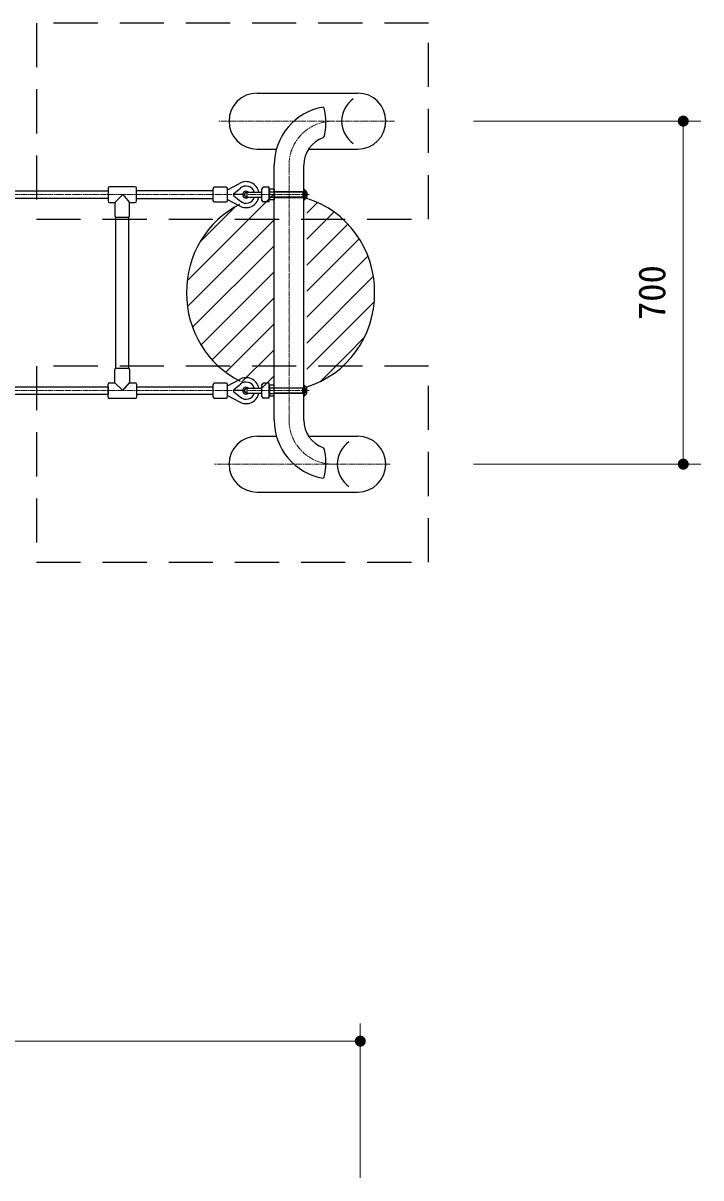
# Model space of a CAD drawing. Units: millimetres at full size, sheet at 1:30; details may follow other scales. Extents: x -600 to 13200, y -450 to 9360.
# Drawn here: x 6693 to 8076, y 4945 to 7301 of the extents above; entities that cross this region are included whole.
import ezdxf
from ezdxf.enums import TextEntityAlignment as Align

# ---------------------------------------------------------------- set-up
doc = ezdxf.new("R2010")
doc.units = ezdxf.units.MM
doc.header["$LTSCALE"] = 30
doc.linetypes.add('USER1', pattern=[0.6, 0.4, -0.05, 0.1, -0.05])
doc.linetypes.add('USER2', pattern=[4.5, 3, -1.5])
for name, color, linetype, lineweight in [('D-BMK\u3000構造物基準線(中心線等)', 2, 'USER1', 13), ('D-STR-DIM\u3000寸法線、寸法値', 7, 'Continuous', 13), ('D-STR\u3000構造物外形線', 1, 'Continuous', 25)]:
    doc.layers.add(name, color=color, linetype=linetype, lineweight=lineweight)
doc.styles.add('ＭＳ ゴシック', font='')
doc.styles.get('ＭＳ ゴシック').set_extended_font_data('MS Gothic')

# ---------------------------------------------------------------- blocks, each defined once
blk = doc.blocks.new('filled_dot')
at = {"color": 0, "linetype": 'Continuous', "lineweight": -2, "const_width": 1.25}
blk.add_lwpolyline([(-0.625, 0, 1), (0.625, 0, 1)], format="xyb", close=True, dxfattribs=at)

msp = doc.modelspace()

# ---------------------------------------------------------------- linework, layer by layer
at = {"layer": 'D-BMK\u3000構造物基準線(中心線等)'}
for p, q in [((7450.94, 7101), (7092.63, 7101)), ((7235.66, 6491), (7235.66, 7011)), ((7276.71, 6951), (4122.29, 6951)), ((7276.71, 6551), (4122.29, 6551)), ((7442.1, 6401), (7083.79, 6401))]:
    msp.add_line(p, q, dxfattribs=at)
for centre, start, end in [((7325.66, 7011), 90, 180), ((7325.66, 6491), 180, 270)]:
    msp.add_arc(centre, 90, start, end, dxfattribs=at)
at = {"layer": 'D-STR-DIM\u3000寸法線、寸法値'}
for p, q in [((7612.12, 7101), (8076.11, 7101)), ((8040.11, 7101), (8040.11, 6401)), ((7612.12, 6401), (8076.11, 6401)), ((7381.13, 4944.68), (7381.13, 5259.75)), ((4015.69, 5223.75), (7381.13, 5223.75))]:
    msp.add_line(p, q, dxfattribs=at)
at = {"layer": 'D-STR\u3000構造物外形線', "linetype": 'USER2'}
for p, q in [((7520.41, 7301), (6720.41, 7301)), ((6720.41, 7301), (6720.41, 6901)), ((7520.41, 6901), (7520.41, 7301)), ((6720.41, 6901), (7520.41, 6901)), ((7520.41, 6601), (6720.41, 6601)), ((6720.41, 6601), (6720.41, 6201)), ((7520.41, 6201), (7520.41, 6601)), ((6720.41, 6201), (7520.41, 6201))]:
    msp.add_line(p, q, dxfattribs=at)
at = {"layer": 'D-STR\u3000構造物外形線'}
for p, q in [((7170.41, 7158.15), (7376.15, 7158.15)), ((7170.41, 7043.85), (7209.98, 7043.85)), ((7275.75, 7043.85), (7376.15, 7043.85)), ((7205.41, 6491), (7205.41, 7011)), ((7265.91, 6491), (7265.91, 7011)), ((6866.41, 6964), (6866.41, 6938)), ((6921.41, 6967), (6869.41, 6967)), ((6924.41, 6938), (6924.41, 6964)), ((7080.41, 6959), (6924.41, 6959)), ((7080.41, 6963), (7080.41, 6939)), ((7107.41, 6966), (7083.41, 6966)), ((7110.41, 6961), (7134.48, 6973.84)), ((7110.41, 6939), (7110.41, 6963)), ((7123.22, 6953.31), (7136.41, 6964.19)), ((7180.41, 6959), (7180.41, 6963)), ((7180.41, 6943), (7180.41, 6959)), ((7195.41, 6966), (7183.41, 6966)), ((7195.41, 6936), (7195.41, 6966)), ((7195.41, 6960.48), (7196.26, 6961.95)), ((7195.41, 6960.48), (7195.41, 6941.52)), ((7205.41, 6961.95), (7196.26, 6961.95)), ((7196.26, 6956.47), (7205.41, 6956.47)), ((7205.41, 6961.95), (7205.41, 6940.05)), ((7205.41, 6529), (7205.41, 6961)), ((7265.91, 6957), (7205.41, 6957)), ((7263.66, 6956.17), (7205.41, 6956.17)), ((7265.91, 6957), (7263.66, 6956.17)), ((7263.66, 6956.17), (7263.66, 6945.82)), ((7267.03, 6961.5), (7267.03, 6940.5)), ((7272.28, 6952.8), (7267.56, 6952.8)), ((7272.28, 6955.44), (7272.28, 6946.56)), ((6869.41, 6935), (6880.41, 6935)), ((6880.41, 6935), (6896.41, 6951)), ((6880.41, 6935), (6880.41, 6908)), ((6896.41, 6951), (6910.41, 6935)), ((6910.41, 6935), (6921.41, 6935)), ((6910.41, 6908), (6910.41, 6935)), ((6924.41, 6943), (7080.41, 6943)), ((7028.01, 6775.26), (7202.96, 6950.21)), ((7083.41, 6936), (7107.41, 6936)), ((7110.41, 6941), (7134.48, 6928.15)), ((7140.91, 6951), (7122.12, 6951)), ((7123.22, 6948.68), (7136.41, 6937.81)), ((7180.41, 6939), (7180.41, 6943)), ((7195.41, 6936), (7183.41, 6936)), ((7195.41, 6941.52), (7196.26, 6940.05)), ((7196.26, 6945.52), (7205.41, 6945.52)), ((7205.41, 6940.05), (7196.26, 6940.05)), ((7205.41, 6945), (7265.91, 6945)), ((7272.28, 6949.2), (7267.56, 6949.2)), ((7271.94, 6913.12), (7293.7, 6934.89)), ((6882.41, 6596.83), (6882.41, 6905.17)), ((6883.41, 6905), (6907.41, 6905)), ((6908.41, 6905.17), (6908.41, 6596.83)), ((7054.65, 6854.93), (7125.75, 6926.03)), ((7271.94, 6860.09), (7327.38, 6915.53)), ((7028.57, 6722.79), (7205.41, 6899.63)), ((7271.94, 6807.06), (7355.64, 6890.75)), ((7271.94, 6754.02), (7378.78, 6860.87)), ((7039.05, 6680.24), (7205.41, 6846.59)), ((7271.94, 6700.99), (7396.49, 6825.54)), ((7056.21, 6644.36), (7205.41, 6793.56)), ((7271.94, 6647.96), (7407.64, 6783.66)), ((7091.31, 6626.42), (7205.41, 6740.53)), ((7303.44, 6626.42), (7409.55, 6732.54)), ((7144.34, 6626.42), (7205.41, 6687.49)), ((7356.47, 6626.42), (7388.57, 6658.52)), ((7078.84, 6613.96), (7091.31, 6626.42)), ((7106.6, 6588.69), (7144.34, 6626.42)), ((7139.74, 6568.79), (7197.37, 6626.42)), ((7197.37, 6626.42), (7205.41, 6634.46)), ((7271.94, 6594.92), (7303.44, 6626.42)), ((7300.52, 6570.47), (7356.47, 6626.42)), ((6880.41, 6567), (6880.41, 6594)), ((6883.41, 6597), (6907.41, 6597)), ((6910.41, 6594), (6910.41, 6567)), ((7179.27, 6555.29), (7205.41, 6581.43)), ((6866.41, 6538), (6866.41, 6564)), ((6869.41, 6567), (6880.41, 6567)), ((6880.41, 6567), (6896.41, 6551)), ((6896.41, 6551), (6910.41, 6567)), ((6910.41, 6567), (6921.41, 6567)), ((6924.41, 6564), (6924.41, 6538)), ((6924.41, 6559), (7080.41, 6559)), ((7080.41, 6563), (7080.41, 6539)), ((7107.41, 6566), (7083.41, 6566)), ((7110.41, 6561), (7134.48, 6573.84)), ((7110.41, 6539), (7110.41, 6563)), ((7140.91, 6551), (7122.12, 6551)), ((7123.22, 6553.31), (7136.41, 6564.19)), ((7180.41, 6559), (7180.41, 6563)), ((7180.41, 6543), (7180.41, 6559)), ((7195.41, 6566), (7183.41, 6566)), ((7195.41, 6536), (7195.41, 6566)), ((7195.41, 6560.48), (7196.26, 6561.95)), ((7195.41, 6541.52), (7195.41, 6560.48)), ((7205.41, 6561.95), (7196.26, 6561.95)), ((7196.26, 6556.47), (7205.41, 6556.47)), ((7205.41, 6540.05), (7205.41, 6561.95)), ((7205.41, 6557), (7265.91, 6557)), ((7263.66, 6545.82), (7263.66, 6556.17)), ((7267.03, 6540.5), (7267.03, 6561.5)), ((7272.28, 6552.8), (7267.56, 6552.8)), ((7272.28, 6546.56), (7272.28, 6555.44)), ((6921.41, 6535), (6869.41, 6535)), ((7080.41, 6543), (6924.41, 6543)), ((7083.41, 6536), (7107.41, 6536)), ((7110.41, 6541), (7134.48, 6528.15)), ((7123.22, 6548.68), (7136.41, 6537.81)), ((7180.41, 6539), (7180.41, 6543)), ((7195.41, 6536), (7183.41, 6536)), ((7195.41, 6541.52), (7196.26, 6540.05)), ((7196.26, 6545.52), (7205.41, 6545.52)), ((7205.41, 6540.05), (7196.26, 6540.05)), ((7263.66, 6545.82), (7205.41, 6545.82)), ((7265.91, 6545), (7205.41, 6545)), ((7265.91, 6545), (7263.66, 6545.82)), ((7272.28, 6549.2), (7267.56, 6549.2)), ((7170.41, 6458.15), (7209.98, 6458.15)), ((7275.75, 6458.15), (7375.93, 6458.15)), ((7170.41, 6343.85), (7375.93, 6343.85))]:
    msp.add_line(p, q, dxfattribs=at)
for points in [[(6624.41, 6959), (6866.41, 6959), (6866.41, 6943), (6624.41, 6943)], [(6624.41, 6559), (6866.41, 6559), (6866.41, 6543), (6624.41, 6543)]]:
    msp.add_lwpolyline(points, close=True, dxfattribs=at)
for points in [[(7267.03, 6940.5), (7265.91, 6940.5), (7265.91, 6961.5), (7267.03, 6961.5)], [(7272.28, 6955.21), (7267.96, 6955.21), (7267.26, 6951), (7267.96, 6946.79), (7272.28, 6946.79)], [(7265.91, 6945), (7263.66, 6945.82), (7205.41, 6945.82)], [(7265.91, 6557), (7263.66, 6556.17), (7205.41, 6556.17)], [(7267.03, 6561.5), (7265.91, 6561.5), (7265.91, 6540.5), (7267.03, 6540.5)], [(7272.28, 6546.79), (7267.96, 6546.79), (7267.26, 6551), (7267.96, 6555.21), (7272.28, 6555.21)]]:
    msp.add_lwpolyline(points, dxfattribs=at)
for centre, radius, start, end in [((7170.41, 7101), 57.15, 90, 270), ((7398.56, 7101), 55.64, 124.74724, 235.25276), ((7376.15, 7101), 57.15, 270, 90), ((7325.66, 7011), 120.25, 99.75304, 180), ((7325.66, 7011), 59.75, 109.209, 180), ((7147.91, 6951), 26.5, 10.87572, 120.45316), ((7147.91, 6951), 26.5, 10.87572, 120.45316), ((6869.41, 6964), 3, 90, 180), ((6921.41, 6964), 3, 0, 90), ((7083.41, 6963), 3, 90, 180), ((7107.41, 6963), 3, 0, 90), ((7125.12, 6951), 3, 129.50325, 230.49675), ((7147.91, 6951), 17.5, 16.60155, 131.08233), ((7147.91, 6951), 7, 45.58469, 314.41531), ((7177.41, 6959), 3, 270, 0), ((7183.41, 6963), 3, 90, 180), ((7205.32, 6960.48), 9.91, 180, 203.8649), ((7213.53, 6951), 18.12, 162.41203, 197.58797), ((7261.03, 6951), 12.09, 21.52454, 60.25512), ((6869.41, 6938), 3, 180, 270), ((6921.41, 6938), 3, 270, 360), ((7083.41, 6939), 3, 180, 270), ((7107.41, 6939), 3, 270, 0), ((7147.91, 6951), 26.5, 239.54684, 349.12428), ((7147.91, 6951), 17.5, 228.91767, 343.39845), ((7177.41, 6943), 3, 0, 90), ((7183.41, 6939), 3, 180, 270), ((7205.32, 6941.52), 9.91, 156.1351, 180), ((7261.03, 6951), 12.09, 299.74488, 338.47546), ((6883.41, 6908), 3, 180, 270), ((6907.41, 6908), 3, 270, 360), ((6883.41, 6594), 3, 90, 180), ((6907.41, 6594), 3, 0, 90), ((7147.91, 6551), 26.5, 10.87572, 120.45316), ((7147.91, 6551), 26.5, 10.87572, 120.45316), ((6869.41, 6564), 3, 90, 180), ((6921.41, 6564), 3, 0, 90), ((7083.41, 6563), 3, 90, 180), ((7107.41, 6563), 3, 360, 90), ((7125.12, 6551), 3, 129.50325, 230.49675), ((7147.91, 6551), 17.5, 16.60155, 131.08233), ((7147.91, 6551), 7, 45.58469, 314.41531), ((7177.41, 6559), 3, 270, 0), ((7183.41, 6563), 3, 90, 180), ((7205.32, 6560.48), 9.91, 180, 203.8649), ((7213.53, 6551), 18.12, 162.41203, 197.58797), ((7261.03, 6551), 12.09, 21.52454, 60.25512), ((6869.41, 6538), 3, 180, 270), ((6921.41, 6538), 3, 270, 0), ((7083.41, 6539), 3, 180, 270), ((7107.41, 6539), 3, 270, 0), ((7147.91, 6551), 26.5, 239.54684, 349.12428), ((7147.91, 6551), 17.5, 228.91767, 343.39845), ((7177.41, 6543), 3, 0, 90), ((7183.41, 6539), 3, 180, 270), ((7205.32, 6541.52), 9.91, 156.1351, 180), ((7261.03, 6551), 12.09, 299.74488, 338.47546), ((7325.66, 6491), 120.25, 180, 260.24696), ((7325.66, 6491), 59.75, 180, 250.791), ((7170.41, 6401), 57.15, 90, 270), ((7375.93, 6401), 57.15, 270, 90), ((7375.93, 6401), 57.15, 270, 90), ((7389.71, 6401), 55.64, 124.74724, 235.25276)]:
    msp.add_arc(centre, radius, start, end, dxfattribs=at)
for centre, major_axis, ratio, start_param, end_param in [((7305.29, 7098.33), (0, -31.18), 0.176079, 0.1300571, 3.1415927), ((7218.42, 6751), (0, 200), 0.96, 0.4497037, 2.6973215), ((7218.42, 6751), (0, 200), 0.96, 3.4240553, 6.0007227), ((7305.29, 6403.66), (0, 31.18), 0.176079, 3.1415927, 6.1531283)]:
    msp.add_ellipse(centre, major_axis=major_axis, ratio=ratio, start_param=start_param, end_param=end_param, dxfattribs=at)

# ---------------------------------------------------------------- block references
at = {"layer": 'D-STR-DIM\u3000寸法線、寸法値', "xscale": 9, "yscale": 9}
for p, rotation in [((8040.11, 7101), 270), ((8040.11, 6401), 90), ((7381.13, 5223.75), 180)]:
    msp.add_blockref('filled_dot', p, dxfattribs=dict(at, rotation=rotation))

# ---------------------------------------------------------------- texts
at = {"layer": 'D-STR-DIM\u3000寸法線、寸法値', "style": 'ＭＳ ゴシック'}
msp.add_text('700', height=54.99, rotation=90, dxfattribs=at).set_placement((7975.98, 6751), align=Align.MIDDLE_CENTER)

# ---------------------------------------------------------------- next in the draw order: wipeouts: each hides what was drawn before it
at = {"color": 7}
for points in [[(7149.91, 6946), (7149.66, 6946), (7149.42, 6946.02), (7149.18, 6946.05), (7148.93, 6946.09), (7148.69, 6946.15), (7148.46, 6946.21), (7148.22, 6946.29), (7148, 6946.38), (7147.77, 6946.48), (7147.55, 6946.59), (7147.34, 6946.71), (7147.13, 6946.84), (7146.93, 6946.98), (7146.74, 6947.13), (7146.55, 6947.29), (7146.37, 6947.46), (7146.2, 6947.64), (7146.04, 6947.83), (7145.89, 6948.02), (7145.75, 6948.22), (7145.62, 6948.43), (7145.5, 6948.64), (7145.39, 6948.86), (7145.29, 6949.09), (7145.2, 6949.31), (7145.12, 6949.55), (7145.06, 6949.78), (7145, 6950.02), (7144.96, 6950.27), (7144.93, 6950.51), (7144.91, 6950.75), (7144.91, 6951), (7144.91, 6951.24), (7144.93, 6951.49), (7144.96, 6951.73), (7145, 6951.97), (7145.06, 6952.21), (7145.12, 6952.45), (7145.2, 6952.68), (7145.29, 6952.91), (7145.39, 6953.14), (7145.5, 6953.36), (7145.62, 6953.57), (7145.75, 6953.78), (7145.89, 6953.98), (7146.04, 6954.17), (7146.2, 6954.36), (7146.37, 6954.53), (7146.55, 6954.7), (7146.74, 6954.86), (7146.93, 6955.01), (7147.13, 6955.16), (7147.34, 6955.29), (7147.55, 6955.41), (7147.77, 6955.52), (7148, 6955.62), (7148.22, 6955.71), (7148.46, 6955.78), (7148.69, 6955.85), (7148.93, 6955.9), (7149.18, 6955.94), (7149.42, 6955.97), (7149.66, 6955.99), (7149.91, 6956), (7149.91, 6951)], [(7149.91, 6546), (7149.66, 6546), (7149.42, 6546.02), (7149.18, 6546.05), (7148.93, 6546.09), (7148.69, 6546.15), (7148.46, 6546.21), (7148.22, 6546.29), (7148, 6546.38), (7147.77, 6546.48), (7147.55, 6546.59), (7147.34, 6546.71), (7147.13, 6546.84), (7146.93, 6546.98), (7146.74, 6547.13), (7146.55, 6547.29), (7146.37, 6547.46), (7146.2, 6547.64), (7146.04, 6547.83), (7145.89, 6548.02), (7145.75, 6548.22), (7145.62, 6548.43), (7145.5, 6548.64), (7145.39, 6548.86), (7145.29, 6549.09), (7145.2, 6549.31), (7145.12, 6549.55), (7145.06, 6549.78), (7145, 6550.02), (7144.96, 6550.27), (7144.93, 6550.51), (7144.91, 6550.75), (7144.91, 6551), (7144.91, 6551.24), (7144.93, 6551.49), (7144.96, 6551.73), (7145, 6551.97), (7145.06, 6552.21), (7145.12, 6552.45), (7145.2, 6552.68), (7145.29, 6552.91), (7145.39, 6553.14), (7145.5, 6553.36), (7145.62, 6553.57), (7145.75, 6553.78), (7145.89, 6553.98), (7146.04, 6554.17), (7146.2, 6554.36), (7146.37, 6554.53), (7146.55, 6554.7), (7146.74, 6554.86), (7146.93, 6555.01), (7147.13, 6555.16), (7147.34, 6555.29), (7147.55, 6555.41), (7147.77, 6555.52), (7148, 6555.62), (7148.22, 6555.71), (7148.46, 6555.78), (7148.69, 6555.85), (7148.93, 6555.9), (7149.18, 6555.94), (7149.42, 6555.97), (7149.66, 6555.99), (7149.91, 6556), (7149.91, 6551)]]:
    msp.add_wipeout(points, dxfattribs=at)

# ---------------------------------------------------------------- next in the draw order: linework, layer by layer
at = {"layer": 'D-STR\u3000構造物外形線'}
for p, q in [((7149.91, 6956), (7177.41, 6956)), ((7149.91, 6956), (7177.41, 6956)), ((7149.91, 6946), (7177.41, 6946)), ((7149.91, 6946), (7177.41, 6946)), ((7149.91, 6556), (7177.41, 6556)), ((7149.91, 6556), (7177.41, 6556)), ((7149.91, 6546), (7177.41, 6546)), ((7149.91, 6546), (7177.41, 6546))]:
    msp.add_line(p, q, dxfattribs=at)
for points in [[(7149.91, 6946), (7149.66, 6946), (7149.42, 6946.02), (7149.18, 6946.05), (7148.93, 6946.09), (7148.69, 6946.15), (7148.46, 6946.21), (7148.22, 6946.29), (7148, 6946.38), (7147.77, 6946.48), (7147.55, 6946.59), (7147.34, 6946.71), (7147.13, 6946.84), (7146.93, 6946.98), (7146.74, 6947.13), (7146.55, 6947.29), (7146.37, 6947.46), (7146.2, 6947.64), (7146.04, 6947.83), (7145.89, 6948.02), (7145.75, 6948.22), (7145.62, 6948.43), (7145.5, 6948.64), (7145.39, 6948.86), (7145.29, 6949.09), (7145.2, 6949.31), (7145.12, 6949.55), (7145.06, 6949.78), (7145, 6950.02), (7144.96, 6950.27), (7144.93, 6950.51), (7144.91, 6950.75), (7144.91, 6951), (7144.91, 6951.24), (7144.93, 6951.49), (7144.96, 6951.73), (7145, 6951.97), (7145.06, 6952.21), (7145.12, 6952.45), (7145.2, 6952.68), (7145.29, 6952.91), (7145.39, 6953.14), (7145.5, 6953.36), (7145.62, 6953.57), (7145.75, 6953.78), (7145.89, 6953.98), (7146.04, 6954.17), (7146.2, 6954.36), (7146.37, 6954.53), (7146.55, 6954.7), (7146.74, 6954.86), (7146.93, 6955.01), (7147.13, 6955.16), (7147.34, 6955.29), (7147.55, 6955.41), (7147.77, 6955.52), (7148, 6955.62), (7148.22, 6955.71), (7148.46, 6955.78), (7148.69, 6955.85), (7148.93, 6955.9), (7149.18, 6955.94), (7149.42, 6955.97), (7149.66, 6955.99), (7149.91, 6956), (7149.91, 6951)], [(7149.91, 6546), (7149.66, 6546), (7149.42, 6546.02), (7149.18, 6546.05), (7148.93, 6546.09), (7148.69, 6546.15), (7148.46, 6546.21), (7148.22, 6546.29), (7148, 6546.38), (7147.77, 6546.48), (7147.55, 6546.59), (7147.34, 6546.71), (7147.13, 6546.84), (7146.93, 6546.98), (7146.74, 6547.13), (7146.55, 6547.29), (7146.37, 6547.46), (7146.2, 6547.64), (7146.04, 6547.83), (7145.89, 6548.02), (7145.75, 6548.22), (7145.62, 6548.43), (7145.5, 6548.64), (7145.39, 6548.86), (7145.29, 6549.09), (7145.2, 6549.31), (7145.12, 6549.55), (7145.06, 6549.78), (7145, 6550.02), (7144.96, 6550.27), (7144.93, 6550.51), (7144.91, 6550.75), (7144.91, 6551), (7144.91, 6551.24), (7144.93, 6551.49), (7144.96, 6551.73), (7145, 6551.97), (7145.06, 6552.21), (7145.12, 6552.45), (7145.2, 6552.68), (7145.29, 6552.91), (7145.39, 6553.14), (7145.5, 6553.36), (7145.62, 6553.57), (7145.75, 6553.78), (7145.89, 6553.98), (7146.04, 6554.17), (7146.2, 6554.36), (7146.37, 6554.53), (7146.55, 6554.7), (7146.74, 6554.86), (7146.93, 6555.01), (7147.13, 6555.16), (7147.34, 6555.29), (7147.55, 6555.41), (7147.77, 6555.52), (7148, 6555.62), (7148.22, 6555.71), (7148.46, 6555.78), (7148.69, 6555.85), (7148.93, 6555.9), (7149.18, 6555.94), (7149.42, 6555.97), (7149.66, 6555.99), (7149.91, 6556), (7149.91, 6551)]]:
    msp.add_lwpolyline(points, close=True, dxfattribs=at)
for centre in [(7149.91, 6951), (7149.91, 6551)]:
    msp.add_arc(centre, 5, 90, 270, dxfattribs=at)

doc.saveas('drawing.dxf')
